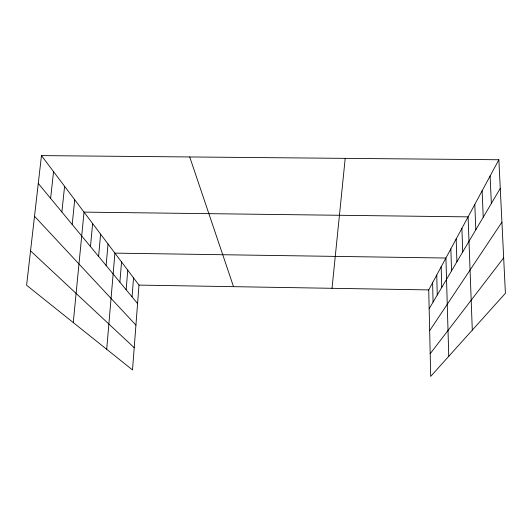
<?xml version="1.0" encoding="UTF-8"?>
<svg xmlns="http://www.w3.org/2000/svg" width="532" height="532" viewBox="0 0 532 532"><rect width="100%" height="100%" fill="white"/><g stroke="black" fill="none" stroke-linecap="round" stroke-linejoin="round"><path stroke-width="0.8" d="M41.469 155.61L138.985 285.092L132.515 369.94L26.6 285.252L41.469 155.61L498.863 159.753L505.4 293.278L430.707 376.39L428.732 289.913L498.863 159.753M132.056 296.876L133.545 277.864M126.17 289.754L127.746 270.163M119.88 282.146L121.555 261.937M106.706 349.298L114.919 253.132L445.916 258.027L448.762 356.3M106.121 265.508L108.023 243.969M98.586 256.397L100.615 234.133M90.473 246.582L92.641 223.546M73.263 322.558L84.029 212.115L468.087 216.87L472.296 330.113M72.206 224.491L74.713 199.739M332.028 288.304L345.208 158.356M61.878 212.002L64.585 186.3M50.613 198.376L53.552 171.643M429.164 308.726L500.266 188.401M429.663 330.718L501.922 222.17M430.189 353.72L503.664 257.82M138.985 285.092L428.732 289.913M30.543 250.858L134.21 347.702M34.514 216.258L135.933 325.132M38.277 183.454L137.582 303.553M189.718 156.953L233.521 286.662M490.105 176.012L491.355 203.483M482.118 190.835L483.236 217.222M474.803 204.401L475.814 229.784M461.896 228.361L462.72 251.942M456.17 238.994L456.915 261.764M450.857 248.856L451.535 270.868M441.168 266.825L441.733 287.453M436.745 275.037L437.257 295.021M432.609 282.718L433.075 302.096"/></g></svg>
